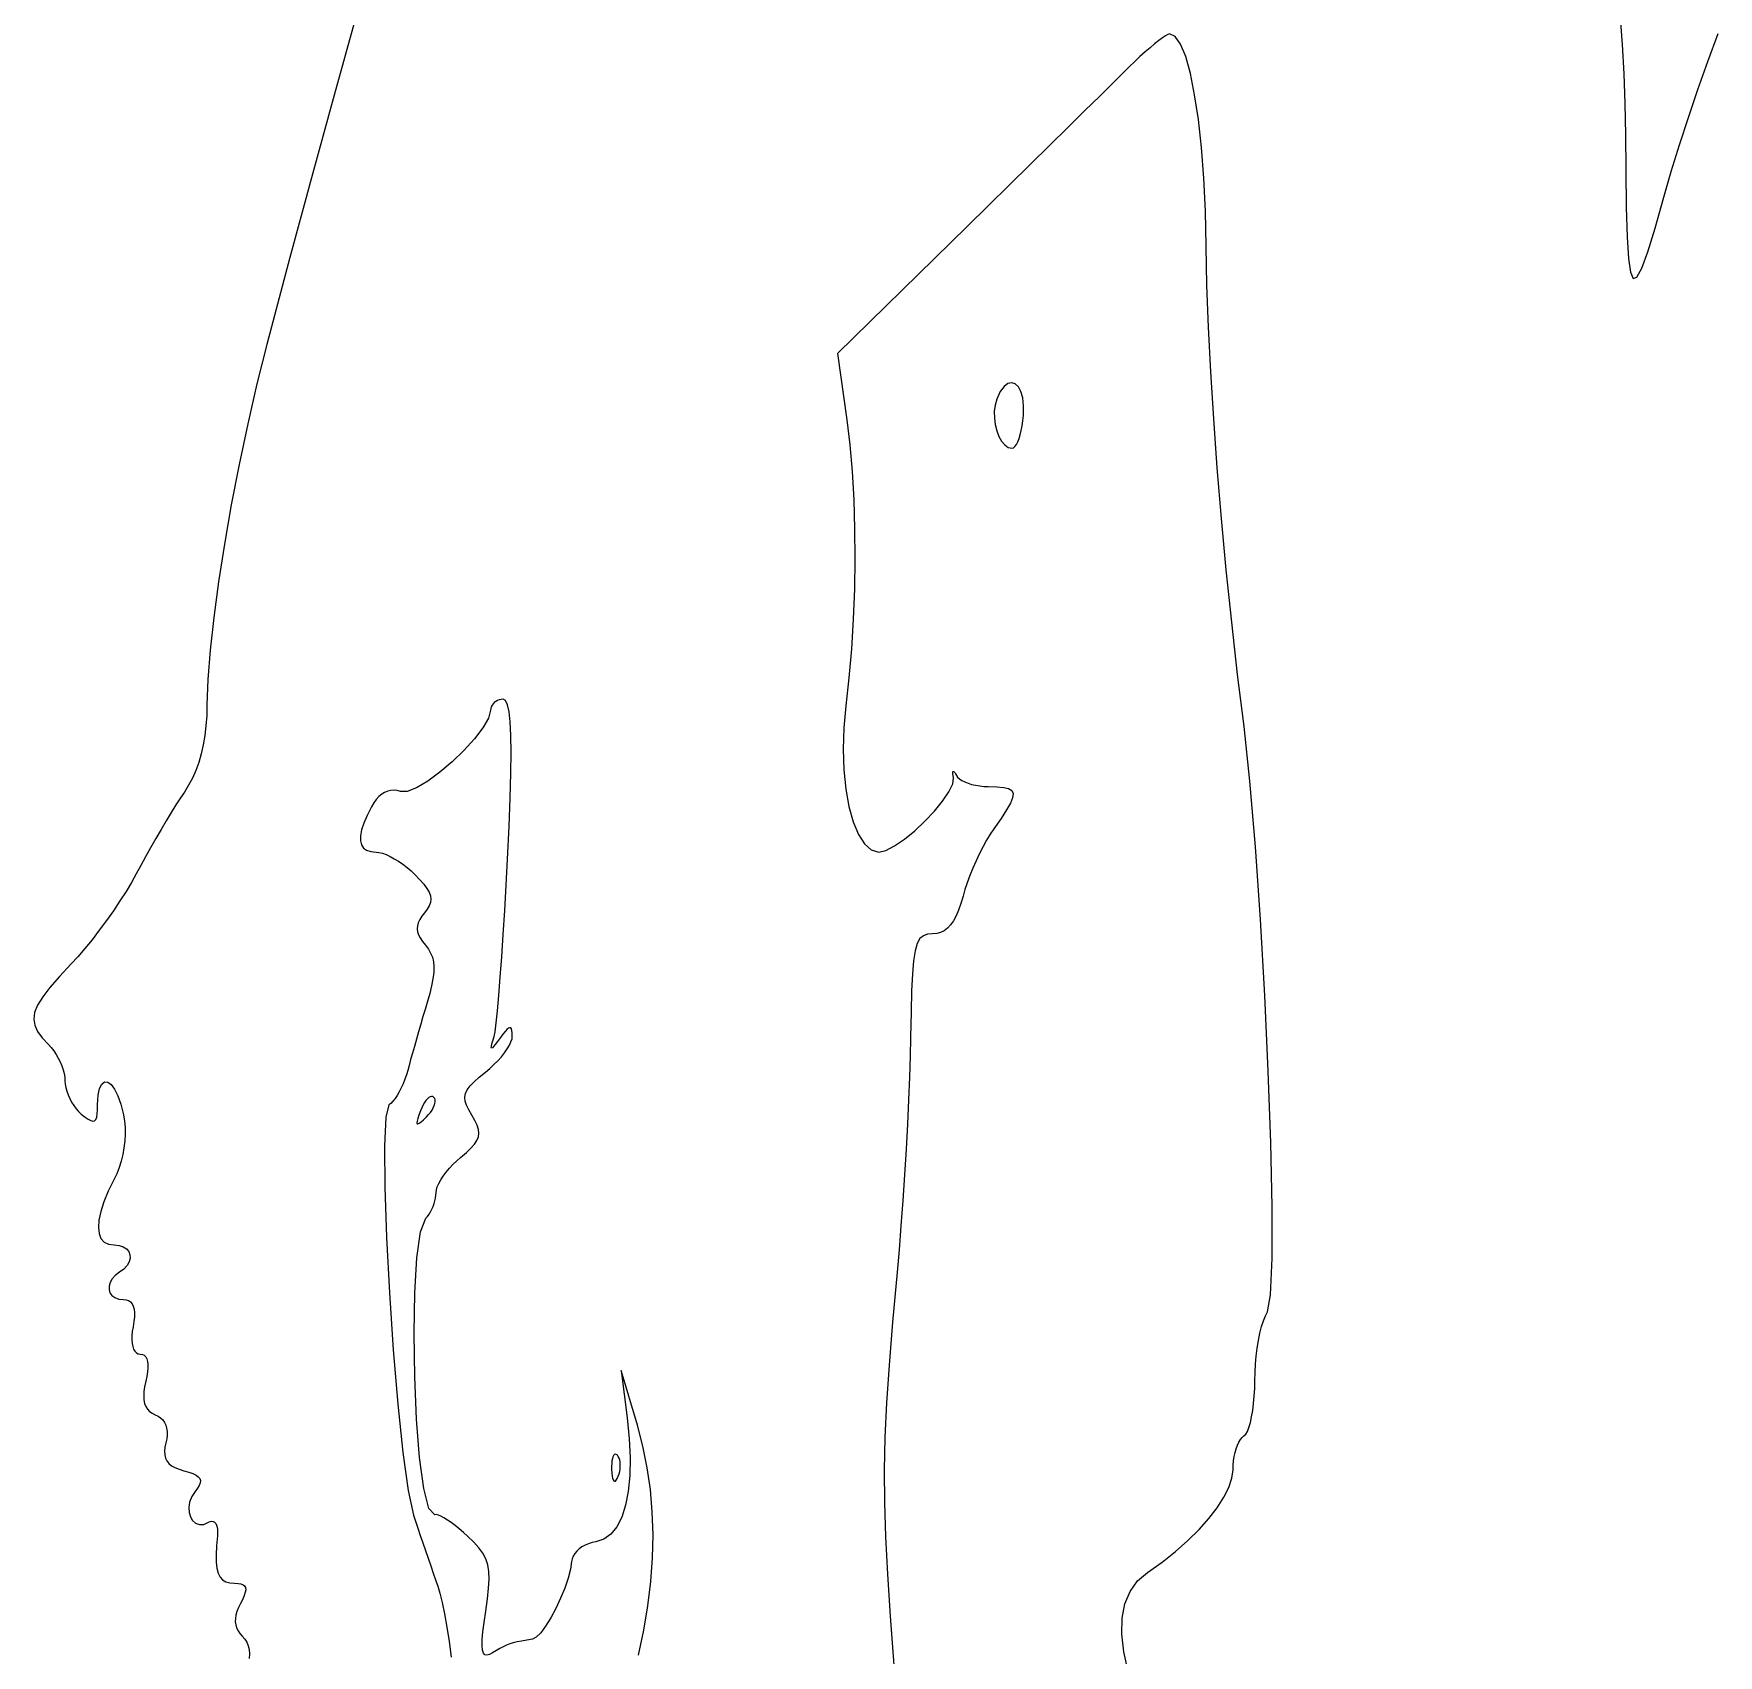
# Model space of a CAD drawing. Header units: millimetres. Extents: x 0 to 1242, y -2208 to 0.
# Drawn here: x 187.1 to 341.5, y -1527.6 to -1379 of the extents above; entities that cross this region are included whole.
import ezdxf

# ---------------------------------------------------------------- set-up
doc = ezdxf.new("R2010")
doc.units = ezdxf.units.MM
doc.layers.get('0').update_dxf_attribs({"linetype": 'CONTINUOUS'})

msp = doc.modelspace()

# ---------------------------------------------------------------- linework, layer by layer
for p, q in [((216.53544, -1377.921984), (214.653795, -1384.650197)), ((332.44575, -1377.1765), (332.65152, -1380.01072)), ((290.527969, -1379.400141), (290.195248, -1379.648672)), ((290.806816, -1379.212624), (290.527969, -1379.400141)), ((291.024067, -1379.092463), (290.806816, -1379.212624)), ((291.172, -1379.046), (291.024067, -1379.092463)), ((291.69572, -1379.26493), (291.172, -1379.046)), ((292.19568, -1379.96896), (291.69572, -1379.26493)), ((340.502125, -1381.55875), (341.453792, -1378.996064)), ((288.951061, -1380.696929), (288.480064, -1381.126096)), ((289.399072, -1380.303408), (288.951061, -1380.696929)), ((289.816375, -1379.951875), (289.399072, -1380.303408)), ((290.195248, -1379.648672), (289.816375, -1379.951875)), ((292.66528, -1381.12005), (292.19568, -1379.96896)), ((332.65152, -1380.01072), (332.79465, -1382.70376)), ((287.5, -1382.066), (286.859062, -1382.699855)), ((287.993803, -1381.584567), (287.5, -1382.066)), ((287.5, -1382.066), (287.5, -1382.066)), ((288.480064, -1381.126096), (287.993803, -1381.584567)), ((293.09792, -1382.68016), (292.66528, -1381.12005)), ((339.584088, -1384.136736), (340.502125, -1381.55875)), ((285.947056, -1383.59936), (284.795194, -1384.733825)), ((286.859062, -1382.699855), (285.947056, -1383.59936)), ((293.487, -1384.61125), (293.09792, -1382.68016)), ((332.79465, -1382.70376), (332.88792, -1385.41204)), ((338.710619, -1386.699938), (339.584088, -1384.136736)), ((214.653795, -1384.650197), (212.67108, -1391.878768)), ((284.795194, -1384.733825), (283.434688, -1386.07256)), ((293.82592, -1386.87528), (293.487, -1384.61125)), ((332.88792, -1385.41204), (332.94411, -1388.29198)), ((283.434688, -1386.07256), (281.89675, -1387.584875)), ((294.10808, -1389.43421), (293.82592, -1386.87528)), ((337.892656, -1389.218272), (338.710619, -1386.699938)), ((281.89675, -1387.584875), (280.212592, -1389.24008)), ((332.94411, -1388.29198), (332.976, -1391.5)), ((280.212592, -1389.24008), (278.413426, -1391.007485)), ((294.32688, -1392.25), (294.10808, -1389.43421)), ((337.141137, -1391.661654), (337.892656, -1389.218272)), ((212.67108, -1391.878768), (210.611685, -1399.523451)), ((278.413426, -1391.007485), (276.530464, -1392.8564)), ((332.976, -1391.5), (333.016778, -1394.933768)), ((336.467, -1394), (337.141137, -1391.661654)), ((276.530464, -1392.8564), (274.594918, -1394.756135)), ((294.47572, -1395.28461), (294.32688, -1392.25)), ((274.594918, -1394.756135), (272.638, -1396.676)), ((333.016778, -1394.933768), (333.093304, -1397.636544)), ((335.662122, -1396.828072), (336.467, -1394)), ((294.548, -1398.5), (294.47572, -1395.28461)), ((272.638, -1396.676), (260.777, -1408.312)), ((333.093304, -1397.636544), (333.217866, -1399.617136)), ((334.991296, -1398.995616), (335.662122, -1396.828072)), ((210.611685, -1399.523451), (208.5, -1407.5)), ((294.616691, -1402.052002), (294.548, -1398.5)), ((334.442234, -1400.493824), (334.991296, -1398.995616)), ((333.217866, -1399.617136), (333.402752, -1400.884352)), ((333.402752, -1400.884352), (333.66025, -1401.447)), ((334.002648, -1401.313888), (334.442234, -1400.493824)), ((294.755288, -1405.898016), (294.616691, -1402.052002)), ((333.66025, -1401.447), (334.002648, -1401.313888)), ((294.960677, -1409.998454), (294.755288, -1405.898016)), ((208.5, -1407.5), (207.595897, -1411.096352)), ((260.777, -1408.312), (261.623, -1414.406)), ((295.229744, -1414.313728), (294.960677, -1409.998454)), ((207.595897, -1411.096352), (206.745176, -1414.780736)), ((275.682177, -1411.818238), (275.362, -1412.5)), ((276.026456, -1411.346464), (275.682177, -1411.818238)), ((276.379459, -1411.075246), (276.026456, -1411.346464)), ((276.725808, -1410.995152), (276.379459, -1411.075246)), ((277.050125, -1411.09675), (276.725808, -1410.995152)), ((277.337032, -1411.370608), (277.050125, -1411.09675)), ((277.571151, -1411.807294), (277.337032, -1411.370608)), ((277.737104, -1412.397376), (277.571151, -1411.807294)), ((275.206983, -1413.047119), (275.136224, -1413.633472)), ((275.362, -1412.5), (275.206983, -1413.047119)), ((275.362, -1412.5), (275.362, -1412.5)), ((277.819513, -1413.131422), (277.737104, -1412.397376)), ((277.803, -1414), (277.819513, -1413.131422)), ((206.745176, -1414.780736), (205.957419, -1418.495444)), ((261.623, -1414.406), (261.896529, -1416.694852)), ((275.136224, -1413.633472), (275.142661, -1414.236253)), ((275.142661, -1414.236253), (275.219232, -1414.832656)), ((275.219232, -1414.832656), (275.358875, -1415.399875)), ((277.606332, -1415.37565), (277.688928, -1414.9456)), ((277.688928, -1414.9456), (277.755216, -1414.48495)), ((277.755216, -1414.48495), (277.803, -1414)), ((295.559375, -1418.80425), (295.229744, -1414.313728)), ((275.358875, -1415.399875), (275.554528, -1415.915104)), ((275.554528, -1415.915104), (275.799129, -1416.355537)), ((275.799129, -1416.355537), (276.085616, -1416.698368)), ((277.156788, -1416.66385), (277.282656, -1416.4192)), ((277.282656, -1416.4192), (277.401, -1416.11875)), ((277.401, -1416.11875), (277.509624, -1415.7688)), ((277.509624, -1415.7688), (277.606332, -1415.37565)), ((261.896529, -1416.694852), (262.106992, -1419.144576)), ((276.085616, -1416.698368), (276.406927, -1416.920791)), ((276.406927, -1416.920791), (276.756, -1417)), ((276.756, -1417), (276.891264, -1416.96055)), ((276.891264, -1416.96055), (277.025592, -1416.8464)), ((277.025592, -1416.8464), (277.156788, -1416.66385)), ((205.957419, -1418.495444), (205.242208, -1422.182768)), ((262.106992, -1419.144576), (262.254503, -1421.722424)), ((295.946456, -1423.430432), (295.559375, -1418.80425)), ((205.242208, -1422.182768), (204.609125, -1425.785)), ((262.254503, -1421.722424), (262.339176, -1424.395648)), ((296.387873, -1428.152686), (295.946456, -1423.430432)), ((204.609125, -1425.785), (204.067752, -1429.244432)), ((262.339176, -1424.395648), (262.361125, -1427.1315)), ((262.361125, -1427.1315), (262.320464, -1429.897232)), ((296.880512, -1432.931424), (296.387873, -1428.152686)), ((204.067752, -1429.244432), (203.627671, -1432.503356)), ((262.320464, -1429.897232), (262.217307, -1432.660096)), ((203.627671, -1432.503356), (203.298464, -1435.504064)), ((262.217307, -1432.660096), (262.051768, -1435.387344)), ((297.421259, -1437.727058), (296.880512, -1432.931424)), ((203.298464, -1435.504064), (203.089713, -1438.188848)), ((262.051768, -1435.387344), (261.823961, -1438.046228)), ((203.089713, -1438.188848), (203.011, -1440.5)), ((261.823961, -1438.046228), (261.534, -1440.604)), ((298.007, -1442.5), (297.421259, -1437.727058)), ((203.011, -1440.5), (202.986278, -1441.485805)), ((229, -1440.998), (228.812085, -1441.72471)), ((229.014931, -1440.836649), (229, -1440.998)), ((229, -1440.998), (229, -1440.998)), ((229.058128, -1440.683392), (229.014931, -1440.836649)), ((229.127197, -1440.540323), (229.058128, -1440.683392)), ((229.219744, -1440.409536), (229.127197, -1440.540323)), ((229.333375, -1440.293125), (229.219744, -1440.409536)), ((229.465696, -1440.193184), (229.333375, -1440.293125)), ((229.614313, -1440.111807), (229.465696, -1440.193184)), ((229.776832, -1440.051088), (229.614313, -1440.111807)), ((229.950859, -1440.013121), (229.776832, -1440.051088)), ((230.134, -1440), (229.950859, -1440.013121)), ((230.360939, -1440.121766), (230.134, -1440)), ((230.545272, -1440.498088), (230.360939, -1440.121766)), ((230.687473, -1441.145502), (230.545272, -1440.498088)), ((230.788016, -1442.080544), (230.687473, -1441.145502)), ((261.534, -1440.604), (261.343311, -1442.616179)), ((202.921584, -1442.42832), (202.816726, -1443.328295)), ((202.986278, -1441.485805), (202.921584, -1442.42832)), ((228.29516, -1442.62476), (227.519455, -1443.63473)), ((228.812085, -1441.72471), (228.29516, -1442.62476)), ((230.847375, -1443.31975), (230.788016, -1442.080544)), ((261.343311, -1442.616179), (261.285528, -1444.584192)), ((298.555083, -1447.509265), (298.007, -1442.5)), ((202.671512, -1444.18648), (202.48575, -1445.003625)), ((202.816726, -1443.328295), (202.671512, -1444.18648)), ((227.519455, -1443.63473), (226.5552, -1444.6912)), ((230.866024, -1444.879656), (230.847375, -1443.31975)), ((202.259248, -1445.78048), (201.991814, -1446.517795)), ((202.48575, -1445.003625), (202.259248, -1445.78048)), ((225.472625, -1445.73075), (224.34196, -1446.68996)), ((226.5552, -1444.6912), (225.472625, -1445.73075)), ((230.844437, -1446.776798), (230.866024, -1444.879656)), ((261.285528, -1444.584192), (261.351777, -1446.468553)), ((201.683256, -1447.21632), (201.333382, -1447.876805)), ((201.991814, -1446.517795), (201.683256, -1447.21632)), ((224.34196, -1446.68996), (223.233435, -1447.50541)), ((230.783088, -1449.027712), (230.844437, -1446.776798)), ((261.351777, -1446.468553), (261.533184, -1448.229776)), ((271.328127, -1447.75247), (271.395, -1447.185)), ((271.339542, -1446.733605), (271.348904, -1446.65532)), ((271.343728, -1446.84828), (271.339542, -1446.733605)), ((271.362026, -1446.998895), (271.343728, -1446.84828)), ((271.348904, -1446.65532), (271.37125, -1446.613875)), ((271.395, -1447.185), (271.362026, -1446.998895)), ((271.37125, -1446.613875), (271.406016, -1446.60972)), ((271.406016, -1446.60972), (271.452638, -1446.643305)), ((271.452638, -1446.643305), (271.510552, -1446.71508)), ((271.510552, -1446.71508), (271.579194, -1446.825495)), ((271.579194, -1446.825495), (271.658, -1446.975)), ((271.658, -1446.975), (271.772057, -1447.140752)), ((271.772057, -1447.140752), (271.942136, -1447.298176)), ((271.942136, -1447.298176), (272.162099, -1447.445124)), ((272.162099, -1447.445124), (272.425808, -1447.579448)), ((200.942, -1448.5), (200.580514, -1449.044125)), ((201.333382, -1447.876805), (200.942, -1448.5)), ((218.762665, -1448.922845), (218.51852, -1449.1878)), ((219.02004, -1448.70556), (218.762665, -1448.922845)), ((219.288875, -1448.536875), (219.02004, -1448.70556)), ((219.5674, -1448.41772), (219.288875, -1448.536875)), ((219.853845, -1448.349025), (219.5674, -1448.41772)), ((220.14644, -1448.33172), (219.853845, -1448.349025)), ((220.443415, -1448.366735), (220.14644, -1448.33172)), ((220.743, -1448.455), (220.443415, -1448.366735)), ((221.363725, -1448.45135), (220.743, -1448.455)), ((222.21728, -1448.11368), (221.363725, -1448.45135)), ((223.233435, -1447.50541), (222.21728, -1448.11368)), ((261.533184, -1448.229776), (261.820875, -1449.828375)), ((270.403029, -1449.34059), (270.979416, -1448.48896)), ((270.979416, -1448.48896), (271.328127, -1447.75247)), ((272.425808, -1447.579448), (272.727125, -1447.699)), ((272.727125, -1447.699), (273.059912, -1447.801632)), ((273.059912, -1447.801632), (273.418031, -1447.885196)), ((273.418031, -1447.885196), (273.795344, -1447.947544)), ((273.795344, -1447.947544), (274.185713, -1447.986528)), ((274.185713, -1447.986528), (274.583, -1448)), ((274.583, -1448), (275.372522, -1448.01506)), ((275.372522, -1448.01506), (275.992256, -1448.0708)), ((275.992256, -1448.0708), (276.444254, -1448.18306)), ((276.444254, -1448.18306), (276.730568, -1448.36768)), ((276.730568, -1448.36768), (276.85325, -1448.6405)), ((276.85325, -1448.6405), (276.814352, -1449.01736)), ((299.065744, -1453.51708), (298.555083, -1447.509265)), ((199.739618, -1450.379875), (199.278736, -1451.14)), ((200.176632, -1449.676), (199.739618, -1450.379875)), ((200.580514, -1449.044125), (200.176632, -1449.676)), ((218.077, -1449.857), (217.679713, -1450.647815)), ((218.289375, -1449.499495), (218.077, -1449.857)), ((218.51852, -1449.1878), (218.289375, -1449.499495)), ((230.682451, -1451.648934), (230.783088, -1449.027712)), ((261.820875, -1449.828375), (262.205976, -1451.224864)), ((268.783875, -1451.17375), (269.653128, -1450.25348)), ((269.653128, -1450.25348), (270.403029, -1449.34059)), ((276.260024, -1450.14656), (275.748698, -1450.93058)), ((276.615926, -1449.5141), (276.260024, -1450.14656)), ((276.814352, -1449.01736), (276.615926, -1449.5141)), ((198.80325, -1451.940625), (198.322424, -1452.766)), ((199.278736, -1451.14), (198.80325, -1451.940625)), ((217.178071, -1451.976545), (217.073752, -1452.515)), ((217.380064, -1451.35424), (217.178071, -1451.976545)), ((217.679713, -1450.647815), (217.380064, -1451.35424)), ((230.543, -1454.657), (230.682451, -1451.648934)), ((262.205976, -1451.224864), (262.679613, -1452.379757)), ((266.903961, -1452.82091), (267.849432, -1452.04752)), ((267.849432, -1452.04752), (268.783875, -1451.17375)), ((275.084, -1451.882), (274.762395, -1452.362545)), ((275.748698, -1450.93058), (275.084, -1451.882)), ((197.845522, -1453.600375), (197.381808, -1454.428)), ((198.322424, -1452.766), (197.845522, -1453.600375)), ((217.073752, -1452.515), (217.067125, -1452.969875)), ((217.067125, -1452.969875), (217.158208, -1453.34144)), ((217.158208, -1453.34144), (217.347019, -1453.629965)), ((262.679613, -1452.379757), (263.232912, -1453.253568)), ((263.232912, -1453.253568), (263.856999, -1453.806811)), ((265.196583, -1453.85103), (266.001624, -1453.44004)), ((266.001624, -1453.44004), (266.903961, -1452.82091)), ((274.104485, -1453.504115), (273.78, -1454.13928)), ((274.43392, -1452.90756), (274.104485, -1453.504115)), ((274.762395, -1452.362545), (274.43392, -1452.90756)), ((299.525201, -1460.178475), (299.065744, -1453.51708)), ((197.381808, -1454.428), (196.940546, -1455.233125)), ((217.347019, -1453.629965), (217.633576, -1453.83572)), ((217.633576, -1453.83572), (218.017897, -1453.958975)), ((218.017897, -1453.958975), (218.5, -1454)), ((218.5, -1454), (218.769652, -1454.027177)), ((218.769652, -1454.027177), (219.078616, -1454.105816)), ((219.078616, -1454.105816), (219.419404, -1454.231579)), ((219.419404, -1454.231579), (219.784528, -1454.400128)), ((219.784528, -1454.400128), (220.1665, -1454.607125)), ((220.1665, -1454.607125), (220.557832, -1454.848232)), ((220.557832, -1454.848232), (220.951036, -1455.119111)), ((220.951036, -1455.119111), (221.338624, -1455.415424)), ((230.41911, -1457.047144), (230.543, -1454.657)), ((263.856999, -1453.806811), (264.543, -1454)), ((264.543, -1454), (265.196583, -1453.85103)), ((273.466375, -1454.800125), (273.16952, -1455.47372)), ((273.78, -1454.13928), (273.466375, -1454.800125)), ((196.531, -1456), (196.101232, -1456.77678)), ((196.940546, -1455.233125), (196.531, -1456)), ((221.338624, -1455.415424), (221.713108, -1455.732833)), ((221.713108, -1455.732833), (222.067, -1456.067)), ((222.067, -1456.067), (222.516347, -1456.533496)), ((222.516347, -1456.533496), (222.879936, -1456.952568)), ((272.895345, -1456.147135), (272.64976, -1456.80744)), ((273.16952, -1455.47372), (272.895345, -1456.147135)), ((195.601456, -1457.61056), (195.044164, -1458.484)), ((196.101232, -1456.77678), (195.601456, -1457.61056)), ((222.879936, -1456.952568), (223.159789, -1457.332292)), ((223.159789, -1457.332292), (223.357928, -1457.680744)), ((223.357928, -1457.680744), (223.476375, -1458.006)), ((223.476375, -1458.006), (223.517152, -1458.316136)), ((230.28856, -1459.358232), (230.41911, -1457.047144)), ((272.268, -1458.037), (272.073464, -1458.717923)), ((272.438675, -1457.441705), (272.268, -1458.037)), ((272.64976, -1456.80744), (272.438675, -1457.441705)), ((194.441848, -1459.37976), (193.807, -1460.2805)), ((195.044164, -1458.484), (194.441848, -1459.37976)), ((222.944, -1459.567), (222.695629, -1459.888133)), ((223.193683, -1459.236584), (222.944, -1459.567)), ((223.373784, -1458.923352), (223.193683, -1459.236584)), ((223.482281, -1458.619228), (223.373784, -1458.923352)), ((223.517152, -1458.316136), (223.482281, -1458.619228)), ((230.15393, -1461.556148), (230.28856, -1459.358232)), ((271.863952, -1459.320024), (271.638108, -1459.845001)), ((272.073464, -1458.717923), (271.863952, -1459.320024)), ((193.152112, -1461.16888), (192.489676, -1462.02756)), ((193.807, -1460.2805), (193.152112, -1461.16888)), ((222.290656, -1460.748632), (222.269625, -1461.020625)), ((222.269625, -1461.020625), (222.305864, -1461.294928)), ((222.368783, -1460.473111), (222.290656, -1460.748632)), ((222.305864, -1461.294928), (222.399547, -1461.577379)), ((222.503832, -1460.188224), (222.368783, -1460.473111)), ((222.695629, -1459.888133), (222.503832, -1460.188224)), ((270.544292, -1461.207629), (270.216448, -1461.372456)), ((270.849024, -1460.974168), (270.544292, -1461.207629)), ((271.132, -1460.670375), (270.849024, -1460.974168)), ((271.394576, -1460.294552), (271.132, -1460.670375)), ((271.638108, -1459.845001), (271.394576, -1460.294552)), ((299.919672, -1467.14848), (299.525201, -1460.178475)), ((191.832184, -1462.8392), (191.192128, -1463.58646)), ((192.489676, -1462.02756), (191.832184, -1462.8392)), ((222.399547, -1461.577379), (222.550848, -1461.873816)), ((222.550848, -1461.873816), (222.759941, -1462.190077)), ((222.759941, -1462.190077), (223.027, -1462.532)), ((223.027, -1462.532), (223.293539, -1462.889357)), ((230.0178, -1463.606776), (230.15393, -1461.556148)), ((268.076624, -1462.376968), (267.8855, -1463.03625)), ((268.323632, -1461.934514), (268.076624, -1462.376968)), ((268.635128, -1461.668376), (268.323632, -1461.934514)), ((269.019716, -1461.538042), (268.635128, -1461.668376)), ((269.486, -1461.503), (269.019716, -1461.538042)), ((269.864136, -1461.470347), (269.486, -1461.503)), ((270.216448, -1461.372456), (269.864136, -1461.470347)), ((190.582, -1464.252), (189.497704, -1465.412912)), ((191.192128, -1463.58646), (190.582, -1464.252)), ((223.293539, -1462.889357), (223.503552, -1463.257136)), ((223.503552, -1463.257136), (223.657333, -1463.645399)), ((223.657333, -1463.645399), (223.755176, -1464.064208)), ((223.755176, -1464.064208), (223.797375, -1464.523625)), ((229.88275, -1465.476), (230.0178, -1463.606776)), ((267.741656, -1463.952872), (267.636488, -1465.167346)), ((267.8855, -1463.03625), (267.741656, -1463.952872)), ((189.497704, -1465.412912), (188.627392, -1466.411416)), ((223.716017, -1465.604531), (223.593048, -1466.246144)), ((223.784224, -1465.033712), (223.716017, -1465.604531)), ((223.797375, -1464.523625), (223.784224, -1465.033712)), ((229.75136, -1467.129704), (229.88275, -1465.476)), ((267.636488, -1465.167346), (267.561392, -1466.720184)), ((187.963828, -1467.273264), (187.499776, -1468.024208)), ((188.627392, -1466.411416), (187.963828, -1467.273264)), ((223.415611, -1466.968613), (223.184, -1467.782)), ((223.593048, -1466.246144), (223.415611, -1466.968613)), ((229.62621, -1468.533772), (229.75136, -1467.129704)), ((267.561392, -1466.720184), (267.507764, -1468.651898)), ((300.235375, -1474.082125), (299.919672, -1467.14848)), ((187.228, -1468.69), (187.141264, -1469.296392)), ((187.499776, -1468.024208), (187.228, -1468.69)), ((222.995052, -1468.415914), (222.798496, -1469.081952)), ((223.184, -1467.782), (222.995052, -1468.415914)), ((229.50988, -1469.654088), (229.62621, -1468.533772)), ((267.507764, -1468.651898), (267.467, -1471.003)), ((187.141264, -1469.296392), (187.232332, -1469.869136)), ((187.232332, -1469.869136), (187.493968, -1470.433984)), ((187.493968, -1470.433984), (187.918936, -1471.016688)), ((222.397488, -1470.458176), (222.2005, -1471.14225)), ((222.598064, -1469.767058), (222.397488, -1470.458176)), ((222.798496, -1469.081952), (222.598064, -1469.767058)), ((229.314, -1470.907), (229.40495, -1470.456536)), ((229.40495, -1470.456536), (229.50988, -1469.654088)), ((230.325288, -1470.435616), (230.124456, -1470.683902)), ((230.494692, -1470.254854), (230.325288, -1470.435616)), ((230.634864, -1470.141328), (230.494692, -1470.254854)), ((230.748, -1470.09475), (230.634864, -1470.141328)), ((230.836296, -1470.114832), (230.748, -1470.09475)), ((230.901948, -1470.201286), (230.836296, -1470.114832)), ((230.947152, -1470.353824), (230.901948, -1470.201286)), ((230.974104, -1470.572158), (230.947152, -1470.353824)), ((230.985, -1470.856), (230.974104, -1470.572158)), ((187.918936, -1471.016688), (188.5, -1471.643)), ((188.5, -1471.643), (188.742475, -1471.909232)), ((188.742475, -1471.909232), (188.9728, -1472.208296)), ((222.010832, -1471.806224), (221.832216, -1472.437042)), ((222.2005, -1471.14225), (222.010832, -1471.806224)), ((229.057104, -1471.915048), (229.067787, -1471.785589)), ((229.085625, -1471.963375), (229.057104, -1471.915048)), ((229.067787, -1471.785589), (229.115568, -1471.574656)), ((229.155456, -1471.930912), (229.085625, -1471.963375)), ((229.115568, -1471.574656), (229.198341, -1471.281907)), ((229.268703, -1471.818001), (229.155456, -1471.930912)), ((229.198341, -1471.281907), (229.314, -1470.907)), ((229.427472, -1471.624984), (229.268703, -1471.818001)), ((229.633869, -1471.352203), (229.427472, -1471.624984)), ((229.89, -1471), (229.633869, -1471.352203)), ((230.124456, -1470.683902), (229.89, -1471)), ((230.268375, -1472.385625), (230.514504, -1472.03248)), ((230.514504, -1472.03248), (230.714397, -1471.696015)), ((230.714397, -1471.696015), (230.862888, -1471.38316)), ((230.862888, -1471.38316), (230.954811, -1471.100845)), ((230.954811, -1471.100845), (230.985, -1470.856)), ((267.467, -1471.003), (267.430443, -1472.695905)), ((188.9728, -1472.208296), (189.187825, -1472.533244)), ((189.187825, -1472.533244), (189.3844, -1472.877128)), ((189.3844, -1472.877128), (189.559375, -1473.233)), ((189.559375, -1473.233), (189.7096, -1473.593912)), ((189.7096, -1473.593912), (189.831925, -1473.952916)), ((221.523068, -1473.546986), (221.4, -1474)), ((221.668384, -1473.021648), (221.523068, -1473.546986)), ((221.832216, -1472.437042), (221.668384, -1473.021648)), ((228.924819, -1473.826405), (229.304232, -1473.47584)), ((229.304232, -1473.47584), (229.658073, -1473.114235)), ((229.658073, -1473.114235), (229.981176, -1472.74852)), ((229.981176, -1472.74852), (230.268375, -1472.385625)), ((267.430443, -1472.695905), (267.367504, -1474.61072)), ((189.831925, -1473.952916), (189.9232, -1474.303064)), ((189.9232, -1474.303064), (189.980275, -1474.637408)), ((189.980275, -1474.637408), (190, -1474.949)), ((190, -1474.949), (190.019725, -1475.257232)), ((193.378702, -1475.252205), (193.631104, -1475.06464)), ((193.631104, -1475.06464), (193.92025, -1475.084375)), ((193.92025, -1475.084375), (194.230336, -1475.30508)), ((220.975731, -1475.22157), (220.802592, -1475.60392)), ((221.135424, -1474.82236), (220.975731, -1475.22157)), ((221.278053, -1474.41295), (221.135424, -1474.82236)), ((221.4, -1474), (221.278053, -1474.41295)), ((227.114322, -1475.426416), (227.474168, -1475.048624)), ((227.474168, -1475.048624), (227.942926, -1474.630788)), ((227.942926, -1474.630788), (228.525, -1474.159)), ((228.525, -1474.159), (228.924819, -1473.826405)), ((267.367504, -1474.61072), (267.280781, -1476.702295)), ((300.458528, -1480.63444), (300.235375, -1474.082125)), ((190.019725, -1475.257232), (190.0768, -1475.581856)), ((190.0768, -1475.581856), (190.168075, -1475.916464)), ((190.168075, -1475.916464), (190.2904, -1476.254648)), ((190.2904, -1476.254648), (190.440625, -1476.59)), ((190.440625, -1476.59), (190.6156, -1476.916112)), ((193, -1477.122), (193.047346, -1476.274555)), ((193.047346, -1476.274555), (193.178848, -1475.6534)), ((193.178848, -1475.6534), (193.378702, -1475.252205)), ((194.230336, -1475.30508), (194.545558, -1475.720425)), ((194.545558, -1475.720425), (194.850112, -1476.32408)), ((194.850112, -1476.32408), (195.128194, -1477.109715)), ((220.238679, -1476.58321), (220.047936, -1476.83152)), ((220.430448, -1476.2914), (220.238679, -1476.58321)), ((220.619625, -1475.96275), (220.430448, -1476.2914)), ((220.802592, -1475.60392), (220.619625, -1475.96275)), ((223.075264, -1476.758328), (222.940092, -1476.947634)), ((223.211, -1476.60525), (223.075264, -1476.758328)), ((223.344696, -1476.490992), (223.211, -1476.60525)), ((223.473748, -1476.418146), (223.344696, -1476.490992)), ((223.595552, -1476.389304), (223.473748, -1476.418146)), ((223.707504, -1476.407058), (223.595552, -1476.389304)), ((223.807, -1476.474), (223.707504, -1476.407058)), ((223.881188, -1476.580472), (223.807, -1476.474)), ((223.919904, -1476.713176), (223.881188, -1476.580472)), ((223.924576, -1476.868344), (223.919904, -1476.713176)), ((226.644216, -1476.458608), (226.70375, -1476.1175)), ((226.675978, -1476.815304), (226.644216, -1476.458608)), ((226.70375, -1476.1175), (226.858984, -1475.778072)), ((226.858984, -1475.778072), (227.114322, -1475.426416)), ((267.280781, -1476.702295), (267.172872, -1478.92548)), ((190.6156, -1476.916112), (190.812175, -1477.226576)), ((190.812175, -1477.226576), (191.0272, -1477.514984)), ((191.0272, -1477.514984), (191.257525, -1477.774928)), ((191.257525, -1477.774928), (191.5, -1478)), ((191.5, -1478), (191.846479, -1478.276034)), ((191.846479, -1478.276034), (192.137152, -1478.478352)), ((192.832864, -1478.496944), (192.912817, -1478.290542)), ((192.912817, -1478.290542), (192.964288, -1477.994368)), ((192.964288, -1477.994368), (192.991831, -1477.605746)), ((192.991831, -1477.605746), (193, -1477.122)), ((195.128194, -1477.109715), (195.364, -1478.071)), ((195.364, -1478.071), (195.456113, -1478.648999)), ((219.394147, -1478.286743), (219.274496, -1480.913424)), ((219.684, -1477.171), (219.394147, -1478.286743)), ((219.861837, -1477.02967), (219.684, -1477.171)), ((220.047936, -1476.83152), (219.861837, -1477.02967)), ((222.421298, -1478.095415), (222.319264, -1478.40652)), ((222.564, -1477.707), (222.421298, -1478.095415)), ((222.681856, -1477.424562), (222.564, -1477.707)), ((222.564, -1477.707), (222.564, -1477.707)), ((222.808088, -1477.170576), (222.681856, -1477.424562)), ((222.940092, -1476.947634), (222.808088, -1477.170576)), ((222.853602, -1478.527935), (223.124, -1478.267)), ((223.124, -1478.267), (223.317652, -1478.060088)), ((223.317652, -1478.060088), (223.487256, -1477.849264)), ((223.487256, -1477.849264), (223.631384, -1477.638296)), ((223.631384, -1477.638296), (223.748608, -1477.430952)), ((223.748608, -1477.430952), (223.8375, -1477.231)), ((223.8375, -1477.231), (223.896632, -1477.042208)), ((223.896632, -1477.042208), (223.924576, -1476.868344)), ((226.794632, -1477.201496), (226.675978, -1476.815304)), ((226.995774, -1477.631092), (226.794632, -1477.201496)), ((227.275, -1478.118), (226.995774, -1477.631092)), ((227.552345, -1478.600945), (227.275, -1478.118)), ((192.137152, -1478.478352), (192.376573, -1478.604278)), ((192.376573, -1478.604278), (192.569296, -1478.651136)), ((192.569296, -1478.651136), (192.719875, -1478.61625)), ((192.719875, -1478.61625), (192.832864, -1478.496944)), ((195.456113, -1478.648999), (195.506184, -1479.245352)), ((195.515011, -1479.854593), (195.483392, -1480.471256)), ((195.506184, -1479.245352), (195.515011, -1479.854593)), ((222.259206, -1478.641605), (222.242432, -1478.80196)), ((222.242432, -1478.80196), (222.27025, -1478.888875)), ((222.319264, -1478.40652), (222.259206, -1478.641605)), ((222.27025, -1478.888875), (222.343968, -1478.90364)), ((222.343968, -1478.90364), (222.464894, -1478.847545)), ((222.464894, -1478.847545), (222.634336, -1478.72188)), ((222.634336, -1478.72188), (222.853602, -1478.527935)), ((227.75448, -1479.02764), (227.552345, -1478.600945)), ((227.877955, -1479.411075), (227.75448, -1479.02764)), ((227.875125, -1480.100125), (227.91932, -1479.76424)), ((227.91932, -1479.76424), (227.877955, -1479.411075)), ((267.172872, -1478.92548), (267.046375, -1481.235125)), ((195.412125, -1481.089875), (195.302008, -1481.704984)), ((195.483392, -1480.471256), (195.412125, -1481.089875)), ((219.274496, -1480.913424), (219.304209, -1484.704621)), ((226.773745, -1481.530665), (227.19468, -1481.134)), ((227.19468, -1481.134), (227.516255, -1480.772015)), ((227.516255, -1480.772015), (227.74192, -1480.43172)), ((227.74192, -1480.43172), (227.875125, -1480.100125)), ((267.046375, -1481.235125), (266.903888, -1483.58608)), ((300.575349, -1486.460455), (300.458528, -1480.63444)), ((194.968416, -1482.902808), (194.746537, -1483.474591)), ((195.153839, -1482.311117), (194.968416, -1482.902808)), ((195.302008, -1481.704984), (195.153839, -1482.311117)), ((225.218042, -1482.976979), (225.540608, -1482.627856)), ((225.540608, -1482.627856), (225.886166, -1482.291597)), ((225.886166, -1482.291597), (226.25, -1481.975)), ((226.25, -1481.975), (226.773745, -1481.530665)), ((194.489, -1484.021), (193.975579, -1485.082166)), ((194.746537, -1483.474591), (194.489, -1484.021)), ((224.115152, -1484.677624), (224.252018, -1484.366151)), ((224.252018, -1484.366151), (224.435456, -1484.033552)), ((224.435456, -1484.033552), (224.66075, -1483.686625)), ((224.66075, -1483.686625), (224.923184, -1483.332168)), ((224.923184, -1483.332168), (225.218042, -1482.976979)), ((266.903888, -1483.58608), (266.748009, -1485.933195)), ((193.975579, -1485.082166), (193.576512, -1486.055168)), ((219.304209, -1484.704621), (219.462448, -1489.313912)), ((223.818912, -1486.213824), (223.895186, -1485.954147)), ((223.895186, -1485.954147), (223.952104, -1485.697008)), ((223.952104, -1485.697008), (223.987698, -1485.447321)), ((223.987698, -1485.447321), (224, -1485.21)), ((224, -1485.21), (224.029574, -1484.961173)), ((224.029574, -1484.961173), (224.115152, -1484.677624)), ((266.748009, -1485.933195), (266.581336, -1488.23132)), ((193.291793, -1486.934462), (193.121416, -1487.714504)), ((193.576512, -1486.055168), (193.291793, -1486.934462)), ((222.576467, -1488.794215), (223.065, -1487.55)), ((223.065, -1487.55), (223.216082, -1487.378289)), ((223.216082, -1487.378289), (223.359616, -1487.179632)), ((223.359616, -1487.179632), (223.493634, -1486.958943)), ((223.493634, -1486.958943), (223.616168, -1486.721136)), ((223.616168, -1486.721136), (223.72525, -1486.471125)), ((223.72525, -1486.471125), (223.818912, -1486.213824)), ((300.572056, -1491.2152), (300.575349, -1486.460455)), ((193.121416, -1487.714504), (193.065375, -1488.38975)), ((193.065375, -1488.38975), (193.123664, -1488.954656)), ((193.123664, -1488.954656), (193.296277, -1489.403678)), ((222.238816, -1491.17252), (222.576467, -1488.794215)), ((266.581336, -1488.23132), (266.406467, -1490.435305)), ((193.296277, -1489.403678), (193.583208, -1489.731272)), ((193.583208, -1489.731272), (193.984451, -1489.931894)), ((193.984451, -1489.931894), (194.5, -1490)), ((194.5, -1490), (194.967411, -1490.044782)), ((194.967411, -1490.044782), (195.349088, -1490.170336)), ((195.349088, -1490.170336), (195.642397, -1490.363474)), ((195.642397, -1490.363474), (195.844704, -1490.611008)), ((195.844704, -1490.611008), (195.953375, -1490.89975)), ((219.462448, -1489.313912), (219.728375, -1494.394875)), ((266.406467, -1490.435305), (266.226, -1492.5)), ((195.691232, -1491.881344), (195.399019, -1492.203038)), ((195.879273, -1491.548106), (195.691232, -1491.881344)), ((195.965776, -1491.216512), (195.879273, -1491.548106)), ((195.953375, -1490.89975), (195.965776, -1491.216512)), ((222.042969, -1494.382305), (222.238816, -1491.17252)), ((300.434867, -1494.553705), (300.572056, -1491.2152)), ((194.136756, -1493.436459), (194.042032, -1493.768368)), ((194.326664, -1493.105216), (194.136756, -1493.436459)), ((194.613748, -1492.788457), (194.326664, -1493.105216)), ((195, -1492.5), (194.613748, -1492.788457)), ((195.399019, -1492.203038), (195, -1492.5)), ((266.226, -1492.5), (265.81702, -1497.061875)), ((194.042032, -1493.768368), (194.0405, -1494.087125)), ((194.0405, -1494.087125), (194.130168, -1494.378912)), ((194.130168, -1494.378912), (194.309044, -1494.629911)), ((194.309044, -1494.629911), (194.575136, -1494.826304)), ((194.575136, -1494.826304), (194.926452, -1494.954273)), ((194.926452, -1494.954273), (195.361, -1495)), ((195.361, -1495), (195.616251, -1495.024748)), ((195.616251, -1495.024748), (195.834248, -1495.099104)), ((195.834248, -1495.099104), (196.015057, -1495.223236)), ((196.015057, -1495.223236), (196.158744, -1495.397312)), ((219.728375, -1494.394875), (220.081152, -1499.601088)), ((221.979848, -1498.12096), (222.042969, -1494.382305)), ((300.15, -1496.131), (300.434867, -1494.553705)), ((196.158744, -1495.397312), (196.265375, -1495.6215)), ((196.265375, -1495.6215), (196.335016, -1495.895968)), ((196.363592, -1496.596416), (196.322659, -1497.022732)), ((196.335016, -1495.895968), (196.367733, -1496.220884)), ((196.367733, -1496.220884), (196.363592, -1496.596416)), ((299.787712, -1496.939576), (299.964224, -1496.487297)), ((299.964224, -1496.487297), (300.15, -1496.131)), ((196.140144, -1498.32832), (196.135101, -1498.69268)), ((196.176483, -1497.92964), (196.140144, -1498.32832)), ((196.245, -1497.5), (196.176483, -1497.92964)), ((196.322659, -1497.022732), (196.245, -1497.5)), ((222.040375, -1502.085875), (221.979848, -1498.12096)), ((265.81702, -1497.061875), (265.49588, -1501.00128)), ((299.338, -1498.740125), (299.472176, -1498.079208)), ((299.472176, -1498.079208), (299.622888, -1497.474619)), ((299.622888, -1497.474619), (299.787712, -1496.939576)), ((196.135101, -1498.69268), (196.160472, -1499.01936)), ((196.160472, -1499.01936), (196.215375, -1499.305)), ((196.215375, -1499.305), (196.298928, -1499.54624)), ((196.298928, -1499.54624), (196.410249, -1499.73972)), ((196.410249, -1499.73972), (196.548456, -1499.88208)), ((196.548456, -1499.88208), (196.712667, -1499.96996)), ((220.081152, -1499.601088), (220.499941, -1504.586129)), ((299.128952, -1500.178071), (299.222784, -1499.444152)), ((299.222784, -1499.444152), (299.338, -1498.740125)), ((196.712667, -1499.96996), (196.902, -1500)), ((196.902, -1500), (197.099638, -1500.027655)), ((197.099638, -1500.027655), (197.265704, -1500.1094)), ((197.265704, -1500.1094), (197.399826, -1500.243405)), ((197.399826, -1500.243405), (197.501632, -1500.42784)), ((197.501632, -1500.42784), (197.57075, -1500.660875)), ((197.57075, -1500.660875), (197.606808, -1500.94068)), ((197.609434, -1501.265425), (197.578256, -1501.63328)), ((197.606808, -1500.94068), (197.609434, -1501.265425)), ((265.49588, -1501.00128), (265.26138, -1504.471485)), ((299.015136, -1501.682713), (299.058928, -1500.928664)), ((299.058928, -1500.928664), (299.128952, -1500.178071)), ((197.304493, -1502.984303), (197.238424, -1503.432504)), ((197.413, -1502.491), (197.304493, -1502.984303)), ((197.512902, -1502.042415), (197.413, -1502.491)), ((197.578256, -1501.63328), (197.512902, -1502.042415)), ((222.215472, -1505.97444), (222.040375, -1502.085875)), ((242.439, -1506.5), (240.966, -1501.5)), ((240.966, -1501.5), (241.51, -1505.846)), ((298.98685, -1503.155214), (299, -1502.427)), ((299, -1502.427), (299.015136, -1501.682713)), ((197.238424, -1503.432504), (197.215171, -1503.836941)), ((197.215171, -1503.836941), (197.235112, -1504.198952)), ((197.235112, -1504.198952), (197.298625, -1504.519875)), ((197.298625, -1504.519875), (197.406088, -1504.801048)), ((265.26138, -1504.471485), (265.11232, -1507.62576)), ((298.8064, -1505.173176), (298.88795, -1504.538958)), ((298.88795, -1504.538958), (298.9488, -1503.862752)), ((298.9488, -1503.862752), (298.98685, -1503.155214)), ((197.406088, -1504.801048), (197.557879, -1505.043809)), ((197.557879, -1505.043809), (197.754376, -1505.249496)), ((197.754376, -1505.249496), (197.995957, -1505.419447)), ((197.995957, -1505.419447), (198.283, -1505.555)), ((198.283, -1505.555), (198.542013, -1505.679636)), ((198.542013, -1505.679636), (198.767624, -1505.840128)), ((198.767624, -1505.840128), (198.958891, -1506.034052)), ((198.958891, -1506.034052), (199.114872, -1506.258984)), ((220.499941, -1504.586129), (220.963904, -1509.003576)), ((222.496061, -1509.484045), (222.215472, -1505.97444)), ((241.51, -1505.846), (241.699622, -1507.751803)), ((298.5896, -1506.273024), (298.70625, -1505.75475)), ((298.70625, -1505.75475), (298.8064, -1505.173176)), ((199.114872, -1506.258984), (199.234625, -1506.5125)), ((199.234625, -1506.5125), (199.317208, -1506.792176)), ((199.317208, -1506.792176), (199.361679, -1507.095588)), ((199.367096, -1507.420312), (199.332517, -1507.763924)), ((199.361679, -1507.095588), (199.367096, -1507.420312)), ((242.947531, -1508.433669), (242.439, -1506.5)), ((265.11232, -1507.62576), (265.0475, -1510.617375)), ((297.6848, -1507.821576), (297.83835, -1507.632477)), ((297.83835, -1507.632477), (298, -1507.5)), ((298, -1507.5), (298.16165, -1507.341486)), ((298.16165, -1507.341486), (298.3152, -1507.077048)), ((298.3152, -1507.077048), (298.45855, -1506.717342)), ((298.45855, -1506.717342), (298.5896, -1506.273024)), ((199.168722, -1508.535715), (199.131816, -1508.90564)), ((199.131816, -1508.90564), (199.147974, -1509.236445)), ((199.257, -1508.124), (199.168722, -1508.535715)), ((199.332517, -1507.763924), (199.257, -1508.124)), ((220.963904, -1509.003576), (221.452203, -1512.507007)), ((241.699622, -1507.751803), (241.775976, -1509.516144)), ((243.345128, -1510.405192), (242.947531, -1508.433669)), ((297.11205, -1509.388971), (297.1936, -1509.014232)), ((297.1936, -1509.014232), (297.29375, -1508.663625)), ((297.29375, -1508.663625), (297.4104, -1508.343648)), ((297.4104, -1508.343648), (297.54145, -1508.060799)), ((297.54145, -1508.060799), (297.6848, -1507.821576)), ((199.147974, -1509.236445), (199.218888, -1509.5308)), ((199.218888, -1509.5308), (199.34625, -1509.791375)), ((199.34625, -1509.791375), (199.531752, -1510.02084)), ((199.531752, -1510.02084), (199.777086, -1510.221865)), ((199.777086, -1510.221865), (200.083944, -1510.39712)), ((200.083944, -1510.39712), (200.454018, -1510.549275)), ((200.454018, -1510.549275), (200.889, -1510.681)), ((200.889, -1510.681), (201.345239, -1510.812011)), ((222.873064, -1512.31208), (222.496061, -1509.484045)), ((240.085216, -1510.009944), (240.074287, -1510.281178)), ((240.074287, -1510.281178), (240.079, -1510.583)), ((240.079, -1510.583), (240.098963, -1510.904554)), ((240.079, -1510.583), (240.079, -1510.583)), ((240.110689, -1509.772046), (240.085216, -1510.009944)), ((240.149608, -1509.570232), (240.110689, -1509.772046)), ((240.200875, -1509.40725), (240.149608, -1509.570232)), ((240.263392, -1509.285848), (240.200875, -1509.40725)), ((240.336061, -1509.208774), (240.263392, -1509.285848)), ((240.417784, -1509.178776), (240.336061, -1509.208774)), ((240.507463, -1509.198602), (240.417784, -1509.178776)), ((240.604, -1509.271), (240.507463, -1509.198602)), ((240.694691, -1509.385858), (240.604, -1509.271)), ((240.767448, -1509.528544), (240.694691, -1509.385858)), ((240.822097, -1509.695026), (240.767448, -1509.528544)), ((240.817632, -1510.743256), (240.856133, -1510.518274)), ((240.858464, -1509.881272), (240.822097, -1509.695026)), ((240.856133, -1510.518274), (240.875656, -1510.296928)), ((240.876375, -1510.08325), (240.858464, -1509.881272)), ((240.875656, -1510.296928), (240.876375, -1510.08325)), ((241.775976, -1509.516144), (241.741894, -1511.127821)), ((243.631797, -1512.415043), (243.345128, -1510.405192)), ((265.0475, -1510.617375), (265.06572, -1513.5996)), ((296.903619, -1511.363375), (297, -1510.593)), ((297, -1510.593), (297.01315, -1510.184853)), ((297.01315, -1510.184853), (297.0512, -1509.781344)), ((297.0512, -1509.781344), (297.11205, -1509.388971)), ((201.345239, -1510.812011), (201.718072, -1510.946448)), ((201.718072, -1510.946448), (202.009473, -1511.087917)), ((202.009473, -1511.087917), (202.221416, -1511.240024)), ((202.314088, -1512.026952), (202.158351, -1512.286339)), ((202.221416, -1511.240024), (202.355875, -1511.406375)), ((202.400237, -1511.796233), (202.314088, -1512.026952)), ((202.355875, -1511.406375), (202.414824, -1511.590576)), ((202.414824, -1511.590576), (202.400237, -1511.796233)), ((240.098963, -1510.904554), (240.129624, -1511.169792)), ((240.129624, -1511.169792), (240.170341, -1511.378078)), ((240.170341, -1511.378078), (240.220472, -1511.528776)), ((240.220472, -1511.528776), (240.279375, -1511.62125)), ((240.279375, -1511.62125), (240.346408, -1511.654864)), ((240.346408, -1511.654864), (240.420929, -1511.628982)), ((240.420929, -1511.628982), (240.502296, -1511.542968)), ((240.502296, -1511.542968), (240.589867, -1511.396186)), ((240.589867, -1511.396186), (240.683, -1511.188)), ((240.683, -1511.188), (240.759979, -1510.967842)), ((240.759979, -1510.967842), (240.817632, -1510.743256)), ((241.741894, -1511.127821), (241.600208, -1512.575632)), ((296.168913, -1513.119525), (296.622552, -1512.2104)), ((296.622552, -1512.2104), (296.903619, -1511.363375)), ((201.427952, -1513.550072), (201.350153, -1514.041643)), ((201.619559, -1513.054409), (201.427952, -1513.550072)), ((201.935, -1512.578), (201.619559, -1513.054409)), ((202.158351, -1512.286339), (201.935, -1512.578)), ((221.452203, -1512.507007), (221.944, -1514.75)), ((223.337403, -1514.155935), (222.873064, -1512.31208)), ((241.600208, -1512.575632), (241.35375, -1513.848375)), ((243.807544, -1514.463696), (243.631797, -1512.415043)), ((265.06572, -1513.5996), (265.16578, -1516.725705)), ((295.554816, -1514.0762), (296.168913, -1513.119525)), ((201.350153, -1514.041643), (201.376136, -1514.505776)), ((201.376136, -1514.505776), (201.495875, -1514.919125)), ((201.495875, -1514.919125), (201.699344, -1515.258344)), ((201.699344, -1515.258344), (201.976517, -1515.500087)), ((203.15, -1515.407), (203.31287, -1515.329043)), ((203.31287, -1515.329043), (203.462, -1515.302344)), ((203.462, -1515.302344), (203.59577, -1515.324461)), ((203.59577, -1515.324461), (203.71256, -1515.392952)), ((221.944, -1514.75), (222.129918, -1515.317992)), ((222.129918, -1515.317992), (222.335984, -1515.940656)), ((223.88, -1514.713), (223.337403, -1514.155935)), ((224.017364, -1514.707389), (223.88, -1514.713)), ((224.208032, -1514.757992), (224.017364, -1514.707389)), ((224.445668, -1514.860663), (224.208032, -1514.757992)), ((224.723936, -1515.011256), (224.445668, -1514.860663)), ((225.0365, -1515.205625), (224.723936, -1515.011256)), ((225.377024, -1515.439624), (225.0365, -1515.205625)), ((241.005352, -1514.934848), (240.557846, -1515.823849)), ((241.35375, -1513.848375), (241.005352, -1514.934848)), ((243.872375, -1516.551625), (243.807544, -1514.463696)), ((293.893704, -1516.074), (294.792375, -1515.065875)), ((294.792375, -1515.065875), (295.554816, -1514.0762)), ((201.976517, -1515.500087), (202.317368, -1515.621008)), ((202.317368, -1515.621008), (202.711871, -1515.597761)), ((202.711871, -1515.597761), (203.15, -1515.407)), ((203.71256, -1515.392952), (203.81075, -1515.505375)), ((203.81075, -1515.505375), (203.88872, -1515.659288)), ((203.966, -1516.641), (203.881844, -1517.576373)), ((203.88872, -1515.659288), (203.94485, -1515.852249)), ((203.94485, -1515.852249), (203.97752, -1516.081816)), ((203.98511, -1516.345547), (203.966, -1516.641)), ((203.97752, -1516.081816), (203.98511, -1516.345547)), ((222.335984, -1515.940656), (222.557566, -1516.604324)), ((222.557566, -1516.604324), (222.790032, -1517.295328)), ((225.739172, -1515.709107), (225.377024, -1515.439624)), ((226.116608, -1516.009928), (225.739172, -1515.709107)), ((226.502996, -1516.337941), (226.116608, -1516.009928)), ((226.892, -1516.689), (226.502996, -1516.337941)), ((227.458196, -1517.23807), (226.892, -1516.689)), ((240.014064, -1516.504176), (239.376838, -1516.964627)), ((240.557846, -1515.823849), (240.014064, -1516.504176)), ((243.826296, -1518.679304), (243.872375, -1516.551625)), ((265.16578, -1516.725705), (265.34648, -1520.14896)), ((292.870917, -1517.086025), (293.893704, -1516.074)), ((203.881844, -1517.576373), (203.843672, -1518.379584)), ((203.843672, -1518.379584), (203.854328, -1519.058571)), ((222.790032, -1517.295328), (223.02875, -1518)), ((223.02875, -1518), (223.269088, -1518.704672)), ((227.918408, -1517.74724), (227.458196, -1517.23807)), ((228.278972, -1518.24285), (227.918408, -1517.74724)), ((228.546224, -1518.75124), (228.278972, -1518.24285)), ((236.696343, -1518.277831), (236.553832, -1518.511504)), ((236.882336, -1518.056272), (236.696343, -1518.277831)), ((237.107125, -1517.850625), (236.882336, -1518.056272)), ((237.366024, -1517.664688), (237.107125, -1517.850625)), ((237.654347, -1517.502259), (237.366024, -1517.664688)), ((237.967408, -1517.367136), (237.654347, -1517.502259)), ((238.300521, -1517.263117), (237.967408, -1517.367136)), ((238.649, -1517.194), (238.300521, -1517.263117)), ((239.376838, -1516.964627), (238.649, -1517.194)), ((290.501451, -1519.063575), (291.736128, -1518.0874)), ((291.736128, -1518.0874), (292.870917, -1517.086025)), ((203.854328, -1519.058571), (203.916656, -1519.621272)), ((203.916656, -1519.621272), (204.0335, -1520.075625)), ((223.269088, -1518.704672), (223.506414, -1519.395676)), ((223.506414, -1519.395676), (223.736096, -1520.059344)), ((228.7265, -1519.29875), (228.546224, -1518.75124)), ((228.826136, -1519.91172), (228.7265, -1519.29875)), ((228.851468, -1520.61649), (228.826136, -1519.91172)), ((236.317464, -1519.704265), (236.099352, -1520.5306)), ((236.418, -1519), (236.317464, -1519.704265)), ((236.459489, -1518.753493), (236.418, -1519)), ((236.553832, -1518.511504), (236.459489, -1518.753493)), ((243.669313, -1520.847207), (243.826296, -1518.679304)), ((289.179, -1520), (290.501451, -1519.063575)), ((204.0335, -1520.075625), (204.207704, -1520.429568)), ((204.207704, -1520.429568), (204.442112, -1520.691039)), ((204.442112, -1520.691039), (204.739568, -1520.867976)), ((204.739568, -1520.867976), (205.102916, -1520.968317)), ((205.102916, -1520.968317), (205.535, -1521)), ((205.535, -1521), (205.858359, -1521.013295)), ((205.858359, -1521.013295), (206.119312, -1521.05548)), ((206.119312, -1521.05548), (206.318873, -1521.130005)), ((206.318873, -1521.130005), (206.458056, -1521.24032)), ((206.458056, -1521.24032), (206.537875, -1521.389875)), ((206.537875, -1521.389875), (206.559344, -1521.58212)), ((223.736096, -1520.059344), (223.953502, -1520.682008)), ((223.953502, -1520.682008), (224.154, -1521.25)), ((224.154, -1521.25), (224.35026, -1521.900166)), ((228.704564, -1522.40679), (228.808832, -1521.4394)), ((228.808832, -1521.4394), (228.851468, -1520.61649)), ((235.786308, -1521.433915), (235.400976, -1522.36912)), ((236.099352, -1520.5306), (235.786308, -1521.433915)), ((243.401432, -1523.055808), (243.669313, -1520.847207)), ((265.34648, -1520.14896), (265.60662, -1524.022635)), ((287.565304, -1521.738392), (288.261413, -1520.779244)), ((288.261413, -1520.779244), (289.179, -1520)), ((206.082, -1522.847), (205.899942, -1523.218415)), ((206.283791, -1522.449495), (206.082, -1522.847)), ((206.431288, -1522.10848), (206.283791, -1522.449495)), ((206.523477, -1521.820505), (206.431288, -1522.10848)), ((206.559344, -1521.58212), (206.523477, -1521.820505)), ((224.35026, -1521.900166), (224.5554, -1522.760608)), ((224.5554, -1522.760608), (224.76546, -1523.804542)), ((228.545, -1523.545), (228.704564, -1522.40679)), ((235.400976, -1522.36912), (234.966, -1523.291125)), ((243.022659, -1525.305581), (243.401432, -1523.055808)), ((286.836632, -1524.179696), (287.090451, -1522.873268)), ((287.090451, -1522.873268), (287.565304, -1521.738392)), ((205.617648, -1524.2234), (205.61175, -1524.525875)), ((205.61175, -1524.525875), (205.650072, -1524.81404)), ((205.667694, -1523.905445), (205.617648, -1524.2234)), ((205.761816, -1523.57084), (205.667694, -1523.905445)), ((205.899942, -1523.218415), (205.761816, -1523.57084)), ((224.76546, -1523.804542), (224.97648, -1525.005184)), ((228.292072, -1525.448672), (228.397209, -1524.582144)), ((228.397209, -1524.582144), (228.545, -1523.545)), ((234.504024, -1524.15484), (234.037692, -1524.915175)), ((234.966, -1523.291125), (234.504024, -1524.15484)), ((265.60662, -1524.022635), (265.945, -1528.5)), ((286.803625, -1525.6535), (286.836632, -1524.179696)), ((205.650072, -1524.81404), (205.732686, -1525.089065)), ((205.732686, -1525.089065), (205.859664, -1525.35212)), ((205.859664, -1525.35212), (206.031078, -1525.604375)), ((206.031078, -1525.604375), (206.247, -1525.847)), ((206.247, -1525.847), (206.482438, -1526.115923)), ((206.482438, -1526.115923), (206.665544, -1526.404184)), ((224.97648, -1525.005184), (225.1845, -1526.33575)), ((228.231143, -1526.154028), (228.292072, -1525.448672)), ((232.839, -1526.125), (232.29879, -1526.208516)), ((233.182536, -1525.945345), (232.839, -1526.125)), ((233.589648, -1525.52704), (233.182536, -1525.945345)), ((234.037692, -1524.915175), (233.589648, -1525.52704)), ((242.533, -1527.597), (243.022659, -1525.305581)), ((286.991208, -1527.290504), (286.803625, -1525.6535)), ((206.665544, -1526.404184), (206.796306, -1526.718821)), ((206.796306, -1526.718821), (206.874712, -1527.066872)), ((206.90075, -1527.455375), (206.874408, -1527.891368)), ((206.874712, -1527.066872), (206.90075, -1527.455375)), ((225.1845, -1526.33575), (225.38556, -1527.769456)), ((228.215976, -1526.707656), (228.231143, -1526.154028)), ((228.248125, -1527.119), (228.215976, -1526.707656)), ((228.329144, -1527.397504), (228.248125, -1527.119)), ((228.460587, -1527.552612), (228.329144, -1527.397504)), ((228.644008, -1527.593768), (228.460587, -1527.552612)), ((228.880961, -1527.530416), (228.644008, -1527.593768)), ((229.173, -1527.372), (228.880961, -1527.530416)), ((229.53015, -1527.150244), (229.173, -1527.372)), ((229.85292, -1526.962472), (229.53015, -1527.150244)), ((230.15499, -1526.804028), (229.85292, -1526.962472)), ((230.45004, -1526.670256), (230.15499, -1526.804028)), ((230.75175, -1526.5565), (230.45004, -1526.670256)), ((231.0738, -1526.458104), (230.75175, -1526.5565)), ((231.42987, -1526.370412), (231.0738, -1526.458104)), ((231.83364, -1526.288768), (231.42987, -1526.370412)), ((232.29879, -1526.208516), (231.83364, -1526.288768)), ((287.399159, -1529.086532), (286.991208, -1527.290504))]:
    msp.add_line(p, q)

doc.saveas('drawing.dxf')
